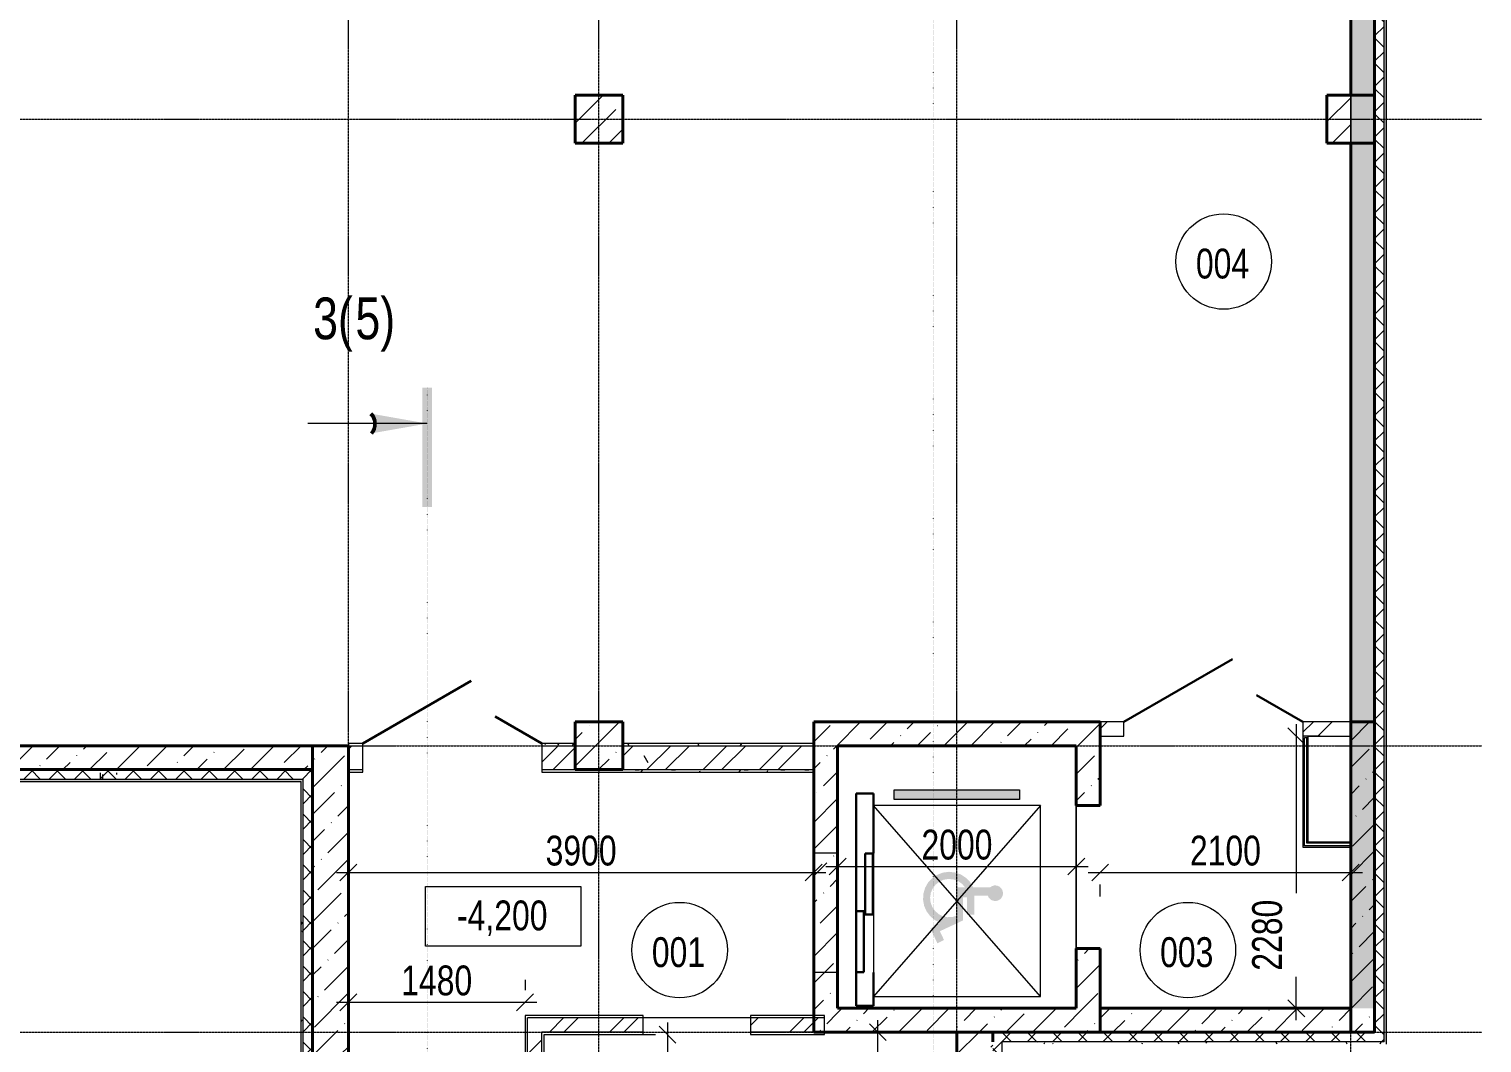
# Model space of a CAD drawing. Header units: millimetres. Extents: x -4800 to 3395395, y -34112 to 4253698.
# Drawn here: x 7823 to 20000, y -2490 to 6005 of the extents above; entities that cross this region are included whole.
import ezdxf

# ---------------------------------------------------------------- set-up
doc = ezdxf.new("R2010")
doc.units = ezdxf.units.MM
for name, pattern in [('ADSK_Линия разреза', [20, 0, -10, 0, -10]), ('ADSK_Линия сетки', [25, 20, -2.5, 0, -2.5]), ('ADSK_Невидимые', [5, 3, -2])]:
    doc.linetypes.add(name, pattern=pattern)
for name, color, linetype, lineweight in [('Аннотация', 7, 'Continuous', 20), ('Двери', 7, 'Continuous', 18), ('Марки помещений', 7, 'Continuous', 20), ('Несущие колонны', 7, 'Continuous', 18), ('Обобщенные модели', 7, 'ADSK_Невидимые', 18), ('Оборудование', 7, 'Continuous', 18), ('Оси', 7, 'Continuous', 9), ('Отметки', 7, 'Continuous', 9), ('Перекрытие', 7, 'Continuous', 18), ('Размеры', 7, 'Continuous', 9), ('Разрезы', 7, 'Continuous', 9), ('Стены несущие', 7, 'Continuous', 40), ('Стены отделка', 7, 'Continuous', 40), ('Стены перегородки', 7, 'Continuous', 40), ('Стены штриховка', 7, 'Continuous', 40), ('Узлы', 7, 'Continuous', 18)]:
    doc.layers.add(name, color=color, linetype=linetype, lineweight=lineweight)
doc.styles.add('Century Gothic', font='GOTHIC.TTF', dxfattribs={"width": 0.8, "height": 350})
doc.styles.add('Century Gothic_1', font='GOTHIC.TTF', dxfattribs={"width": 0.8, "height": 250})
doc.dimstyles.new('SK_Основной_2_5', dxfattribs={"dimscale": 304.8, "dimtxt": 261.042067, "dimasz": 0.463911, "dimexe": 0.328084, "dimexo": 0.984252, "dimgap": 0.164042, "dimtad": 1, "dimdec": 3, "dimrnd": 0.001, "dimdsep": 46, "dimtxsty": 'Century Gothic_1', "dimblk1": 'OBLIQUE', "dimblk2": 'OBLIQUE', "dimsah": 1, "dimcen": 0.09, "dimdle": 0.328084, "dimazin": 2, "dimtfac": 1, "dimtdec": 4, "dimtix": 1, "dimtmove": 0, "dimatfit": 3, "dimfxl": 1, "dimtvp": 1, "dimtolj": 1, "dimtzin": 0, "dimlwd": 20, "dimlwe": 20, "dimarcsym": 2})
doc.dimstyles.new('SK_Основной_2_5_1', dxfattribs={"dimscale": 304.8, "dimtxt": 261.042067, "dimasz": 0.463911, "dimexe": 0.328084, "dimexo": 0.984252, "dimgap": 0.164042, "dimtad": 1, "dimdec": 3, "dimrnd": 0.001, "dimdsep": 46, "dimtxsty": 'Century Gothic_1', "dimblk1": 'OBLIQUE', "dimblk2": 'OBLIQUE', "dimsah": 1, "dimcen": 0.09, "dimdle": 0.328084, "dimazin": 2, "dimtfac": 1, "dimtdec": 4, "dimtix": 1, "dimtmove": 1, "dimatfit": 3, "dimfxl": 1, "dimtvp": 1, "dimtolj": 1, "dimtzin": 0, "dimlwd": 20, "dimlwe": 20, "dimarcsym": 2})
pattern_1 = [(45, (0, 0), (84.19025, 308.6967), [396.875, -79.375, 3.353, -76.022])]
pattern_2 = [(45, (0, 0), (-251.447, 251.447), []), (45, (0, 381), (-251.447, 251.447), [])]
pattern_3 = [(45, (0, 0), (-235.732, 235.732), []), (45, (157.15, 0), (-235.732, 235.732), [])]
pattern_4 = [(45, (0, 0), (-224.5064, 224.5064), []), (45, (224.5, 0), (-224.5064, 224.5064), [396.875, -79.375, 3.353, -76.022])]
pattern_5 = [(45, (0, 0), (-106.066, 106.066), []), (135, (0, 0), (-106.066, -106.066), [])]
pattern_6 = [(0, (0, 0), (406.4, 101.6), [33.528, -271.272, 33.528, -271.272, -1625.6]), (0, (0, 0), (406.4, 101.6), [-609.6, 33.528, -576.072, 33.528, -271.272, -711.2]), (0, (0, 0), (406.4, 101.6), [-1524, 33.528, -169.672, 33.528, -474.472]), (120, (152.4, 50.8), (-291.18818, 301.15272), [33.528, -271.272, 33.528, -271.272, -1625.6]), (120, (152.4, 50.8), (-291.18818, 301.15272), [-609.6, 33.528, -576.072, 33.528, -271.272, -711.2]), (120, (152.4, 50.8), (-291.18818, 301.15272), [-1524, 33.528, -169.672, 33.528, -474.472]), (240, (203.2, 254), (-115.21182, -402.75272), [33.528, -271.272, 33.528, -271.272, -1625.6]), (240, (203.2, 254), (-115.21182, -402.75272), [-609.6, 33.528, -576.072, 33.528, -271.272, -711.2]), (240, (203.2, 254), (-115.21182, -402.75272), [-1524, 33.528, -169.672, 33.528, -474.472])]

# ---------------------------------------------------------------- blocks, each defined once
blk = doc.blocks.new('АС_Лифт_ГОСТ 5746-2003 - Общ_пром_1400х1600 800кг проём 1000-1125828-ПД_КР_О_ПЭ_-01 Подвал')
at = {"layer": 'Оборудование'}
h = blk.add_hatch(color=256, dxfattribs=at)
h.paths.add_polyline_path([(355, -164), (328, -108), (254, -143), (163, 52), (-31, 52), (-31, 83), (114, 83), (114, 145), (-43, 145), (-43, 259), (-28, 266), (-16, 277), (-6, 291), (-1, 307), (1, 323), (-2, 340), (-9, 355), (-19, 368), (-32, 378), (-48, 384), (-64, 386), (-81, 384), (-96, 378), (-109, 368), (-120, 356), (-127, 340), (-130, 324), (-129, 308), (-123, 292), (-114, 278), (-114, 136), (-158, 110), (-194, 75), (-222, 32), (-238, -16), (-244, -67), (-237, -118), (-219, -165), (-191, -207), (-154, -242), (-109, -267), (-60, -281), (-10, -284), (41, -275), (87, -255), (128, -224), (161, -185), (184, -140), (231, -222)], flags=0)
h.paths.add_polyline_path([(137, -79), (128, -118), (110, -154), (83, -184), (50, -207), (12, -221), (-28, -225), (-68, -219), (-105, -203), (-137, -178), (-161, -147), (-178, -110), (-184, -70), (-180, -30), (-167, 8), (-144, 42), (-114, 68), (-114, 0), (124, 0), (135, -39), (136, -73)], flags=0)
at = {"layer": 'Узлы'}
blk.add_hatch(color=256, dxfattribs=at).paths.add_polyline_path([(-850, 525), (-930, 525), (-930, -525), (-850, -525), (-850, -73)], flags=0)
at = {"layer": 'Обобщенные модели', "linetype": 'Continuous', "lineweight": 30}
for p, q in [((-900, -700), (-900, -845)), ((-400, -700), (-900, -700)), ((-397, -705), (-397, -770)), ((115, -705), (-397, -705)), ((115, -770), (115, -705)), ((600, -700), (880, -700)), ((880, -700), (880, -845)), ((880, -845), (-900, -845)), ((-397, -770), (115, -770)), ((597, -780), (85, -780)), ((85, -780), (85, -845)), ((85, -845), (597, -845)), ((597, -845), (597, -780))]:
    blk.add_line(p, q, dxfattribs=at)
at = {"layer": 'Обобщенные модели'}
blk.add_line((-400, -705), (-400, -770), dxfattribs=at)
at = {"layer": 'Оборудование', "lineweight": 9}
for p, q in [((900, 1000), (-1300, 1000)), ((-1300, 1000), (-1300, -1000)), ((900, -1000), (900, 1000)), ((-1300, -1000), (900, -1000)), ((-400, -1000), (-400, -1200)), ((600, -1000), (600, -1200))]:
    blk.add_line(p, q, dxfattribs=at)
at = {"layer": 'Оборудование'}
for p, q in [((800, 700), (-800, 700)), ((-800, 700), (-800, -700)), ((800, 700), (-800, -700)), ((-800, 700), (800, -700)), ((800, 700), (-800, 700)), ((-800, 700), (-800, -700)), ((800, -700), (800, 700)), ((800, -700), (800, 700)), ((-800, -700), (800, -700))]:
    blk.add_line(p, q, dxfattribs=at)
at = {"layer": 'Узлы'}
for p, q in [((-930, 525), (-850, 525)), ((-930, -525), (-930, 525)), ((-850, 525), (-850, -525)), ((-850, -525), (-930, -525))]:
    blk.add_line(p, q, dxfattribs=at)
blk = doc.blocks.new('SK_Дверь_2 - ДСВв_П-861179-ПД_КР_О_ПЭ_-01 Подвал')
at = {"layer": 'Двери', "lineweight": 30}
for p, q in [((-750, 60), (159, 585)), ((750, 60), (360, 285))]:
    blk.add_line(p, q, dxfattribs=at)
blk = doc.blocks.new('ADSK_КолоннаЖБ_Прямоугольная - 400x400 мм-1096394-ПД_КР_О_ПЭ_-01 Подвал')
at = {"layer": 'Несущие колонны', "lineweight": 40}
for p, q in [((-200, 200), (200, 200)), ((-200, -200), (-200, 200)), ((200, 200), (200, -200)), ((200, -200), (-200, -200))]:
    blk.add_line(p, q, dxfattribs=at)
blk = doc.blocks.new('ADSK_КолоннаЖБ_Прямоугольная - 400x400 мм-1096395-ПД_КР_О_ПЭ_-01 Подвал')
at = {"layer": 'Несущие колонны', "lineweight": 40}
for p, q in [((-200, 200), (200, 200)), ((-200, -200), (-200, 200)), ((200, 200), (200, -200)), ((200, -200), (-200, -200))]:
    blk.add_line(p, q, dxfattribs=at)
blk = doc.blocks.new('SK_Дверь_2 - ДСВв_П-861244-ПД_КР_О_ПЭ_-01 Подвал')
at = {"layer": 'Двери', "lineweight": 30}
for p, q in [((-750, 120), (159, 645)), ((750, 120), (360, 345))]:
    blk.add_line(p, q, dxfattribs=at)
blk = doc.blocks.new('FP_8-ПД_КР_О_ПЭ_01 Этаж')
at = {"layer": 'Двери'}
blk.add_line((-172, -110), (-172, -122), dxfattribs=at)
blk = doc.blocks.new('FP_9-ПД_КР_О_ПЭ_01 Этаж')
at = {"layer": 'Двери'}
blk.add_line((-31, -122), (-31, -110), dxfattribs=at)
blk = doc.blocks.new('FP_10-ПД_КР_О_ПЭ_01 Этаж')
at = {"layer": 'Двери'}
blk.add_line((-54, -66), (-54, -110), dxfattribs=at)
blk = doc.blocks.new('FP_11-ПД_КР_О_ПЭ_01 Этаж')
at = {"layer": 'Двери'}
blk.add_line((-31, -110), (-31, -66), dxfattribs=at)
blk = doc.blocks.new('Schueco_FWS_ADS-75-BL-SimplySmart_out_Family-02 - FWS SI_Чёрный-930758-ПД_КР_О_ПЭ_01 Этаж')
at = {"layer": 'Двери'}
for name in ['FP_8-ПД_КР_О_ПЭ_01 Этаж', 'FP_10-ПД_КР_О_ПЭ_01 Этаж', 'FP_11-ПД_КР_О_ПЭ_01 Этаж', 'FP_9-ПД_КР_О_ПЭ_01 Этаж']:
    blk.add_blockref(name, (30702, 0), dxfattribs=at)
blk = doc.blocks.new('Разрез - Номер вида и Номер листа спереди_3_5 мм-64073-ПД_КР_О_ПЭ_-01 Подвал')
at = {"layer": 'Разрезы'}
blk.add_hatch(color=256, dxfattribs=at).paths.add_polyline_path([(10, 0.4), (10, -0.4), (0, -0.4), (0, 0.4)], flags=0)
h = blk.add_hatch(color=256, dxfattribs=at)
edge = h.paths.add_edge_path(flags=0)
edge.add_line((2.17, -4.71), (3, 0))
edge.add_line((3, 0), (3.82, -4.67))
edge.add_arc((3.02, -5.62), 1.24, 49.4419, 133.142)
at = {"layer": 'Разрезы', "lineweight": 20}
blk.add_line((3, 0), (3, -10), dxfattribs=at)
at = {"layer": 'Разрезы', "lineweight": 50}
blk.add_arc((3.02, -5.62), 1.24, 49.4419, 133.142, dxfattribs=at)
blk = doc.blocks.new('Высотные отметки - Рамка-5093-ПД_КР_О_ПЭ_-01 Подвал')
at = {"layer": 'Аннотация'}
for p, q in [((-6.5, 0), (-6.5, 5)), ((-6.5, 5), (6.5, 5)), ((6.5, 5), (6.5, 0)), ((6.5, 0), (-6.5, 0))]:
    blk.add_line(p, q, dxfattribs=at)
blk = doc.blocks.new('_Oblique')
at = {"color": 0, "linetype": 'ByBlock', "lineweight": -2}
blk.add_line((-0.5, -0.5), (0.5, 0.5), dxfattribs=at)
blk = doc.blocks.new('DIMBLOCK12-ПД_КР_О_ПЭ_-01 Подвал')
at = {"layer": 'Defpoints', "color": 0, "transparency": 16777216}
for p in [(18344, 80), (18444, 80), (18344, -2200)]:
    blk.add_point(p, dxfattribs=at)
at = {"layer": 'Размеры', "color": 0, "lineweight": 20, "transparency": 16777216}
for p, q in [((18444, 180), (18444, -1235)), ((18644, 80), (18544, 80)), ((18444, -2300), (18444, -1935)), ((18644, -2200), (18544, -2200))]:
    blk.add_line(p, q, dxfattribs=at)
at = {"layer": 'Размеры', "color": 0, "lineweight": 20, "transparency": 16777216, "xscale": 141.4, "yscale": 141.4, "zscale": 141.4}
for p, rotation in [((18444, 80), 90), ((18444, -2200), 270)]:
    blk.add_blockref('_Oblique', p, dxfattribs=dict(at, rotation=rotation))
at = {"layer": 'Размеры', "color": 0, "lineweight": 20, "transparency": 16777216, "insert": (18074, -1885), "char_height": 250, "attachment_point": 1, "rotation": 90, "line_spacing_factor": 0.984502, "style": 'Century Gothic_1'}
blk.add_mtext('\\A1;2280', dxfattribs=at)
blk = doc.blocks.new('DIMBLOCK13-ПД_КР_О_ПЭ_-01 Подвал')
at = {"layer": 'Defpoints', "color": 0, "transparency": 16777216}
for p in [(14600, -912), (16600, -912), (16600, -1012)]:
    blk.add_point(p, dxfattribs=at)
at = {"layer": 'Размеры', "color": 0, "lineweight": 20, "transparency": 16777216}
for p, q in [((14500, -1012), (16700, -1012)), ((14600, -1212), (14600, -1112)), ((16600, -1212), (16600, -1112))]:
    blk.add_line(p, q, dxfattribs=at)
at = {"layer": 'Размеры', "color": 0, "lineweight": 20, "transparency": 16777216, "xscale": 141.4, "yscale": 141.4, "zscale": 141.4, "rotation": 180}
blk.add_blockref('_Oblique', (14600, -1012), dxfattribs=at)
at = {"layer": 'Размеры', "color": 0, "lineweight": 20, "transparency": 16777216, "xscale": 141.4, "yscale": 141.4, "zscale": 141.4}
blk.add_blockref('_Oblique', (16600, -1012), dxfattribs=at)
at = {"layer": 'Размеры', "color": 0, "lineweight": 20, "transparency": 16777216, "insert": (15600, -830), "char_height": 250, "attachment_point": 5, "style": 'Century Gothic_1'}
blk.add_mtext('\\A1;2000', dxfattribs=at)
blk = doc.blocks.new('DIMBLOCK14-ПД_КР_О_ПЭ_-01 Подвал')
at = {"layer": 'Defpoints', "color": 0, "transparency": 16777216}
for p in [(14400, -962), (14400, -1062), (10500, -2400)]:
    blk.add_point(p, dxfattribs=at)
at = {"layer": 'Размеры', "color": 0, "lineweight": 20, "transparency": 16777216}
for p, q in [((10500, -2100), (10500, -962)), ((10400, -1062), (14500, -1062)), ((14400, -1262), (14400, -1162))]:
    blk.add_line(p, q, dxfattribs=at)
at = {"layer": 'Размеры', "color": 0, "lineweight": 20, "transparency": 16777216, "xscale": 141.4, "yscale": 141.4, "zscale": 141.4, "rotation": 180}
blk.add_blockref('_Oblique', (10500, -1062), dxfattribs=at)
at = {"layer": 'Размеры', "color": 0, "lineweight": 20, "transparency": 16777216, "xscale": 141.4, "yscale": 141.4, "zscale": 141.4}
blk.add_blockref('_Oblique', (14400, -1062), dxfattribs=at)
at = {"layer": 'Размеры', "color": 0, "lineweight": 20, "transparency": 16777216, "insert": (12450, -880), "char_height": 250, "attachment_point": 5, "style": 'Century Gothic_1'}
blk.add_mtext('\\A1;3900', dxfattribs=at)
blk = doc.blocks.new('DIMBLOCK15-ПД_КР_О_ПЭ_-01 Подвал')
at = {"layer": 'Defpoints', "color": 0, "transparency": 16777216}
for p in [(11980, -2149), (11980, -2260), (10500, -2400)]:
    blk.add_point(p, dxfattribs=at)
at = {"layer": 'Размеры', "color": 0, "lineweight": 20, "transparency": 16777216}
for p, q in [((10500, -2100), (10500, -2049)), ((11980, -1960), (11980, -2049)), ((10400, -2149), (12080, -2149))]:
    blk.add_line(p, q, dxfattribs=at)
at = {"layer": 'Размеры', "color": 0, "lineweight": 20, "transparency": 16777216, "xscale": 141.4, "yscale": 141.4, "zscale": 141.4, "rotation": 180}
blk.add_blockref('_Oblique', (10500, -2149), dxfattribs=at)
at = {"layer": 'Размеры', "color": 0, "lineweight": 20, "transparency": 16777216, "xscale": 141.4, "yscale": 141.4, "zscale": 141.4}
blk.add_blockref('_Oblique', (11980, -2149), dxfattribs=at)
at = {"layer": 'Размеры', "color": 0, "lineweight": 20, "transparency": 16777216, "insert": (11240, -1968), "char_height": 250, "attachment_point": 5, "style": 'Century Gothic_1'}
blk.add_mtext('\\A1;1480', dxfattribs=at)
blk = doc.blocks.new('DIMBLOCK17-ПД_КР_О_ПЭ_-01 Подвал')
at = {"layer": 'Defpoints', "color": 0, "transparency": 16777216}
for p in [(14837, -2400), (14937, -2400), (14837, -7500)]:
    blk.add_point(p, dxfattribs=at)
at = {"layer": 'Размеры', "color": 0, "lineweight": 20, "transparency": 16777216}
for p, q in [((14937, -7600), (14937, -2300)), ((15137, -2400), (15037, -2400)), ((15137, -7500), (15037, -7500))]:
    blk.add_line(p, q, dxfattribs=at)
at = {"layer": 'Размеры', "color": 0, "lineweight": 20, "transparency": 16777216, "xscale": 141.4, "yscale": 141.4, "zscale": 141.4}
for p, rotation in [((14937, -2400), 90), ((14937, -7500), 270)]:
    blk.add_blockref('_Oblique', p, dxfattribs=dict(at, rotation=rotation))
at = {"layer": 'Размеры', "color": 0, "lineweight": 20, "transparency": 16777216, "insert": (14756, -4950), "char_height": 250, "attachment_point": 5, "rotation": 90, "style": 'Century Gothic_1'}
blk.add_mtext('\\A1;5100', dxfattribs=at)
blk = doc.blocks.new('SK_Марка_Помещение_ОдноЗначение - Номер-247393-ПД_КР_О_ПЭ_-01 Подвал')
at = {"layer": 'Марки помещений'}
blk.add_circle((0, 0), 4, dxfattribs=at)
blk = doc.blocks.new('DIMBLOCK23-ПД_КР_О_ПЭ_-01 Подвал')
at = {"layer": 'Defpoints', "color": 0, "transparency": 16777216}
for p in [(16800, -962), (18900, -962), (18900, -1062)]:
    blk.add_point(p, dxfattribs=at)
at = {"layer": 'Размеры', "color": 0, "lineweight": 20, "transparency": 16777216}
for p, q in [((16700, -1062), (19000, -1062)), ((16800, -1262), (16800, -1162)), ((18900, -1262), (18900, -1162))]:
    blk.add_line(p, q, dxfattribs=at)
at = {"layer": 'Размеры', "color": 0, "lineweight": 20, "transparency": 16777216, "xscale": 141.4, "yscale": 141.4, "zscale": 141.4, "rotation": 180}
blk.add_blockref('_Oblique', (16800, -1062), dxfattribs=at)
at = {"layer": 'Размеры', "color": 0, "lineweight": 20, "transparency": 16777216, "xscale": 141.4, "yscale": 141.4, "zscale": 141.4}
blk.add_blockref('_Oblique', (18900, -1062), dxfattribs=at)
at = {"layer": 'Размеры', "color": 0, "lineweight": 20, "transparency": 16777216, "insert": (17850, -880), "char_height": 250, "attachment_point": 5, "style": 'Century Gothic_1'}
blk.add_mtext('\\A1;2100', dxfattribs=at)
blk = doc.blocks.new('DIMBLOCK26-ПД_КР_О_ПЭ_-01 Подвал')
at = {"layer": 'Defpoints', "color": 0, "transparency": 16777216}
for p in [(13274, -2420), (13174, -5750), (13274, -5750)]:
    blk.add_point(p, dxfattribs=at)
at = {"layer": 'Размеры', "color": 0, "lineweight": 20, "transparency": 16777216}
for p, q in [((12974, -2420), (13074, -2420)), ((13174, -2320), (13174, -5850)), ((12974, -5750), (13074, -5750))]:
    blk.add_line(p, q, dxfattribs=at)
at = {"layer": 'Размеры', "color": 0, "lineweight": 20, "transparency": 16777216, "xscale": 141.4, "yscale": 141.4, "zscale": 141.4}
for p, rotation in [((13174, -2420), 90), ((13174, -5750), 270)]:
    blk.add_blockref('_Oblique', p, dxfattribs=dict(at, rotation=rotation))
at = {"layer": 'Размеры', "color": 0, "lineweight": 20, "transparency": 16777216, "insert": (12993, -4085), "char_height": 250, "attachment_point": 5, "rotation": 90, "style": 'Century Gothic_1'}
blk.add_mtext('\\A1;3330', dxfattribs=at)

msp = doc.modelspace()

# ---------------------------------------------------------------- hatches: boundary and pattern name
at = {"layer": 'Несущие колонны', "lineweight": 9}
h = msp.add_hatch(dxfattribs=at)
h.set_pattern_fill('FP_4', color=256, style=0, pattern_type=2)
h.set_pattern_definition(pattern_4)
h.paths.add_polyline_path([(12800, 5050), (12800, 5450), (12400, 5450), (12400, 5050)], flags=0)
h = msp.add_hatch(dxfattribs=at)
h.set_pattern_fill('FP_4', color=256, style=0, pattern_type=2)
h.set_pattern_definition(pattern_4)
h.paths.add_polyline_path([(18900, 5050), (18900, 5450), (18700, 5450), (18700, 5050)], flags=0)
h = msp.add_hatch(dxfattribs=at)
h.set_pattern_fill('FP_4', color=256, style=0, pattern_type=2)
h.set_pattern_definition(pattern_4)
h.paths.add_polyline_path([(12400, -200), (12800, -200), (12800, 200), (12400, 200), (12400, 0)], flags=0)
at = {"layer": 'Стены штриховка', "lineweight": 9}
h = msp.add_hatch(dxfattribs=at)
h.set_pattern_fill('FP_5', color=256, style=0, pattern_type=2)
h.set_pattern_definition(pattern_5)
h.paths.add_polyline_path([(19180, -2400), (19180, 21200), (19100, 21200), (19100, -2400)], flags=0)
h = msp.add_hatch(dxfattribs=at)
h.set_pattern_fill('FP_6', color=256, style=0, pattern_type=2)
h.set_pattern_definition(pattern_6)
h.paths.add_polyline_path([(19180, -2480), (19200, -2480), (19200, 21280), (19180, 21280), (19180, -2400)], flags=0)
h = msp.add_hatch(dxfattribs=at)
h.set_pattern_fill('FP_1', color=256, style=0, pattern_type=2)
h.set_pattern_definition(pattern_1)
h.paths.add_polyline_path([(18900, -2200), (19100, -2200), (19100, 21000), (18900, 21000), (18900, -1283.4793)], flags=0)
h = msp.add_hatch(dxfattribs=at)
h.set_pattern_fill('FP_1', color=256, style=0, pattern_type=2)
h.set_pattern_definition(pattern_1)
h.paths.add_polyline_path([(14400, 0), (16600, 0), (16600, 200), (14400, 200), (14400, 190.7499)], flags=0)
h = msp.add_hatch(dxfattribs=at)
h.set_pattern_fill('FP_1', color=256, style=0, pattern_type=2)
h.set_pattern_definition(pattern_1)
h.paths.add_polyline_path([(16800, -2200), (16800, -1700), (16600, -1700), (16600, -2200), (16700, -2200)], flags=0)
h.paths.add_polyline_path([(16800, -500), (16800, 200), (16600, 200), (16600, -500), (16700, -500)], flags=0)
h = msp.add_hatch(dxfattribs=at)
h.set_pattern_fill('FP_3', color=256, style=0, pattern_type=2)
h.set_pattern_definition(pattern_3)
h.paths.add_polyline_path([(16800, 80), (17000, 80), (17000, 200), (16800, 200), (16800, 190.7499)], flags=0)
h.paths.add_polyline_path([(18900, 80), (18900, 200), (18500, 200), (18500, 80)], flags=0)
h = msp.add_hatch(dxfattribs=at)
h.set_pattern_fill('FP_1', color=256, style=0, pattern_type=2)
h.set_pattern_definition(pattern_1)
h.paths.add_polyline_path([(18900, -2400), (19100, -2400), (19100, 200), (18900, 200), (18900, -1283.4793)], flags=0)
h = msp.add_hatch(dxfattribs=at)
h.set_pattern_fill('FP_6', color=256, style=0, pattern_type=2)
h.set_pattern_definition(pattern_6)
h.paths.add_polyline_path([(14090.3483, 0), (14400, 0), (14400, 20), (12800, 20), (12800, 0)], flags=0)
h.paths.add_polyline_path([(12400, 0), (12400, 20), (12120, 20), (12120, 0)], flags=0)
h.paths.add_polyline_path([(10500, 0), (10620, 0), (10620, 20), (10500, 20)], flags=0)
at = {"layer": 'Стены штриховка', "lineweight": 18}
for points in [[(18500, -850), (18512.5, -850), (18512.5, 67.5), (18542.5, 67.5), (18542.5, 80), (18500, 80)], [(18900, -850), (18900, -837.5), (18512.5, -837.5), (18512.5, -850), (18542.5, -850)]]:
    msp.add_hatch(color=256, dxfattribs=at).paths.add_polyline_path(points, flags=0)
at = {"layer": 'Стены штриховка', "lineweight": 9}
h = msp.add_hatch(dxfattribs=at)
h.set_pattern_fill('FP_1', color=256, style=0, pattern_type=2)
h.set_pattern_definition(pattern_1)
h.paths.add_polyline_path([(10200, -200), (10200, 0), (0, 0), (0, -200), (8342.7612, -200)], flags=0)
h = msp.add_hatch(dxfattribs=at)
h.set_pattern_fill('FP_1', color=256, style=0, pattern_type=2)
h.set_pattern_definition(pattern_1)
h.paths.add_polyline_path([(10500, -2400), (10500, 0), (10200, 0), (10200, -2400)], flags=0)
h = msp.add_hatch(dxfattribs=at)
h.set_pattern_fill('FP_7', color=256, style=0, pattern_type=2)
h.set_pattern_definition([(0, (0, 0), (1625.6, 406.4), [67.056, -1152.144, 67.056, -1152.144, -6502.4]), (0, (0, 0), (1625.6, 406.4), [-2438.4, 67.056, -2371.344, 67.056, -1152.144, -2844.8]), (0, (0, 0), (1625.6, 406.4), [-6096, 67.056, -745.744, 67.056, -1964.944]), (120, (609.6, 203.2), (-1164.753, 1204.611), [67.056, -1152.144, 67.056, -1152.144, -6502.4]), (120, (609.6, 203.2), (-1164.753, 1204.611), [-2438.4, 67.056, -2371.344, 67.056, -1152.144, -2844.8]), (120, (609.6, 203.2), (-1164.753, 1204.611), [-6096, 67.056, -745.744, 67.056, -1964.944]), (240, (812.8, 1016), (-460.847, -1611.011), [67.056, -1152.144, 67.056, -1152.144, -6502.4]), (240, (812.8, 1016), (-460.847, -1611.011), [-2438.4, 67.056, -2371.344, 67.056, -1152.144, -2844.8]), (240, (812.8, 1016), (-460.847, -1611.011), [-6096, 67.056, -745.744, 67.056, -1964.944])])
h.paths.add_polyline_path([(14400, -200), (14400, 0), (12800, 0), (12800, -200), (14090.3483, -200)], flags=0)
h.paths.add_polyline_path([(12120, -200), (12400, -200), (12400, 0), (12120, 0)], flags=0)
h.paths.add_polyline_path([(10500, -200), (10620, -200), (10620, 0), (10500, 0)], flags=0)
h = msp.add_hatch(dxfattribs=at)
h.set_pattern_fill('FP_3', color=256, style=0, pattern_type=2)
h.set_pattern_definition(pattern_3)
h.paths.add_polyline_path([(14400, -200), (14400, 0), (12800, 0), (12800, -200), (14090.3483, -200)], flags=0)
h.paths.add_polyline_path([(12120, -200), (12400, -200), (12400, 0), (12120, 0)], flags=0)
h.paths.add_polyline_path([(10500, -200), (10620, -200), (10620, 0), (10500, 0)], flags=0)
h = msp.add_hatch(dxfattribs=at)
h.set_pattern_fill('FP_1', color=256, style=0, pattern_type=2)
h.set_pattern_definition(pattern_1)
h.paths.add_polyline_path([(14600, -2400), (14600, 0), (14400, 0), (14400, -2400)], flags=0)
h = msp.add_hatch(dxfattribs=at)
h.set_pattern_fill('FP_5', color=256, style=0, pattern_type=2)
h.set_pattern_definition(pattern_5)
h.paths.add_polyline_path([(10120, -280), (10200, -280), (10200, -200), (-200, -200), (-200, -280), (8342.7612, -280)], flags=0)
h = msp.add_hatch(dxfattribs=at)
h.set_pattern_fill('FP_6', color=256, style=0, pattern_type=2)
h.set_pattern_definition(pattern_6)
h.paths.add_polyline_path([(14400, -220), (14400, -200), (12120, -200), (12120, -220), (14090.3483, -220)], flags=0)
h.paths.add_polyline_path([(10500, -220), (10620, -220), (10620, -200), (10500, -200)], flags=0)
h = msp.add_hatch(dxfattribs=at)
h.set_pattern_fill('FP_6', color=256, style=0, pattern_type=2)
h.set_pattern_definition(pattern_6)
h.paths.add_polyline_path([(10100, -300), (10120, -300), (10120, -280), (-280, -280), (-280, -300), (8342.7612, -300)], flags=0)
h = msp.add_hatch(dxfattribs=at)
h.set_pattern_fill('FP_6', color=256, style=0, pattern_type=2)
h.set_pattern_definition(pattern_6)
h.paths.add_polyline_path([(10100, -7880), (10120, -7880), (10120, -300), (10100, -300), (10100, -7800)], flags=0)
h = msp.add_hatch(dxfattribs=at)
h.set_pattern_fill('FP_5', color=256, style=0, pattern_type=2)
h.set_pattern_definition(pattern_5)
h.paths.add_polyline_path([(10120, -7800), (10200, -7800), (10200, -280), (10120, -280), (10120, -5706.1667)], flags=0)
h = msp.add_hatch(dxfattribs=at)
h.set_pattern_fill('FP_2', color=256, style=0, pattern_type=2)
h.set_pattern_definition(pattern_2)
h.paths.add_polyline_path([(14490, -2400), (14490, -2280), (13870, -2280), (13870, -2400), (14090.3483, -2400)], flags=0)
h.paths.add_polyline_path([(12970, -2400), (12970, -2280), (12000, -2280), (12000, -2400), (12120, -2400)], flags=0)
h = msp.add_hatch(dxfattribs=at)
h.set_pattern_fill('FP_1', color=256, style=0, pattern_type=2)
h.set_pattern_definition(pattern_1)
h.paths.add_polyline_path([(14600, -2400), (16800, -2400), (16800, -2200), (14600, -2200)], flags=0)
h = msp.add_hatch(dxfattribs=at)
h.set_pattern_fill('FP_1', color=256, style=0, pattern_type=2)
h.set_pattern_definition(pattern_1)
h.paths.add_polyline_path([(19100, -2400), (19100, -2200), (16800, -2200), (16800, -2400), (16964.1418, -2400)], flags=0)
h = msp.add_hatch(dxfattribs=at)
h.set_pattern_fill('FP_1', color=256, style=0, pattern_type=2)
h.set_pattern_definition(pattern_1)
h.paths.add_polyline_path([(10500, -7500), (10500, -2400), (10200, -2400), (10200, -7500)], flags=0)
h = msp.add_hatch(dxfattribs=at)
h.set_pattern_fill('FP_2', color=256, style=0, pattern_type=2)
h.set_pattern_definition(pattern_2)
h.paths.add_polyline_path([(12000, -5750), (12120, -5750), (12120, -2400), (12000, -2400), (12000, -5706.1667)], flags=0)
h = msp.add_hatch(dxfattribs=at)
h.set_pattern_fill('FP_1', color=256, style=0, pattern_type=2)
h.set_pattern_definition(pattern_1)
h.paths.add_polyline_path([(15900, -7500), (15900, -2400), (15600, -2400), (15600, -7500)], flags=0)
h = msp.add_hatch(dxfattribs=at)
h.set_pattern_fill('FP_5', color=256, style=0, pattern_type=2)
h.set_pattern_definition(pattern_5)
h.paths.add_polyline_path([(19180, -2480), (19180, -2400), (15900, -2400), (15900, -2480), (16964.1418, -2480)], flags=0)
h = msp.add_hatch(dxfattribs=at)
h.set_pattern_fill('FP_5', color=256, style=0, pattern_type=2)
h.set_pattern_definition(pattern_5)
h.paths.add_polyline_path([(15980, -7880), (15980, -2480), (15900, -2480), (15900, -7880)], flags=0)
h = msp.add_hatch(dxfattribs=at)
h.set_pattern_fill('FP_6', color=256, style=0, pattern_type=2)
h.set_pattern_definition(pattern_6)
h.paths.add_polyline_path([(19200, -2500), (19200, -2480), (15980, -2480), (15980, -2500), (16964.1418, -2500)], flags=0)

# ---------------------------------------------------------------- linework, layer by layer
at = {"layer": 'Несущие колонны', "lineweight": 40}
for p, q in [((12800, 5450), (12400, 5450)), ((12400, 5450), (12400, 5050)), ((12800, 5050), (12800, 5450)), ((18900, 5450), (18700, 5450)), ((18700, 5450), (18700, 5050)), ((12400, 5050), (12800, 5050)), ((18700, 5050), (18900, 5050)), ((12800, 200), (12400, 200)), ((12400, 200), (12400, 20)), ((12800, 20), (12800, 200))]:
    msp.add_line(p, q, dxfattribs=at)
at = {"layer": 'Несущие колонны'}
for p, q in [((18900, 5050), (18900, 5450)), ((12400, 20), (12400, 0)), ((12800, 0), (12800, 20)), ((12400, 0), (12400, -200)), ((12800, -200), (12800, 0)), ((12400, -200), (12800, -200))]:
    msp.add_line(p, q, dxfattribs=at)
at = {"layer": 'Оси', "linetype": 'ADSK_Линия сетки'}
for p, q in [((10500, -10000), (10500, 23000)), ((12600, -10000), (12600, 23000)), ((15600, -10000), (15600, 23000)), ((18900, -10000), (18900, 23000)), ((-4000, 5250), (20000, 5250)), ((-4000, 0), (20000, 0)), ((-4000, -2400), (20000, -2400))]:
    msp.add_line(p, q, dxfattribs=at)
at = {"layer": 'Перекрытие'}
for p, q in [((16600, -500), (16600, -1700)), ((13870, -2280), (12970, -2280))]:
    msp.add_line(p, q, dxfattribs=at)
at = {"layer": 'Разрезы', "linetype": 'ADSK_Линия разреза'}
for p, q in [((15400, 23004.5573), (15400, -11028.0871)), ((11160.7045, 2999.6347), (11160.7045, -11028.0871))]:
    msp.add_line(p, q, dxfattribs=at)
at = {"layer": 'Стены несущие'}
for p, q in [((19100, -2400), (19100, 21200)), ((18900, 10300), (18900, 5450)), ((18900, 5050), (18900, -2400)), ((16800, 200), (14400, 200)), ((14400, 200), (14400, -2400)), ((16800, -500), (16800, 200)), ((19100, 200), (18900, 200)), ((10500, 0), (6500, 0)), ((10200, -7800), (10200, 0)), ((10500, -7500), (10500, 0)), ((14600, 0), (16600, 0)), ((14600, -2200), (14600, 0)), ((16600, 0), (16600, -500)), ((-200, -200), (10200, -200)), ((16600, -500), (16800, -500)), ((16600, -1700), (16600, -2200)), ((16800, -1700), (16600, -1700)), ((16800, -2400), (16800, -1700)), ((16600, -2200), (14600, -2200)), ((18900, -2200), (16800, -2200)), ((14400, -2400), (19100, -2400)), ((15600, -2400), (15600, -7500)), ((15900, -2400), (15900, -2480))]:
    msp.add_line(p, q, dxfattribs=at)
at = {"layer": 'Стены отделка', "color": 8, "lineweight": 18, "true_color": 0x808080}
for p, q in [((19200, -2500), (19200, 21300)), ((18500, 80), (18500, -850)), ((18542.5, 80), (18500, 80)), ((-300, -300), (10100, -300)), ((10100, -300), (10100, -7900)), ((18500, -850), (18900, -850))]:
    msp.add_line(p, q, dxfattribs=at)
at = {"layer": 'Стены отделка', "color": 8, "lineweight": 9, "true_color": 0x808080}
for p, q in [((10620, 20), (10500, 20)), ((10500, 20), (10500, 0)), ((10620, 0), (10620, 20)), ((12400, 20), (12120, 20)), ((12120, 20), (12120, 0)), ((14400, 20), (12800, 20)), ((10500, -220), (10620, -220)), ((10620, -220), (10620, -200)), ((12120, -200), (12120, -220)), ((12120, -220), (14400, -220)), ((11980, -2260), (11980, -3700.6096)), ((12970, -2260), (11980, -2260)), ((12970, -2280), (12970, -2260)), ((14490, -2260), (13870, -2260)), ((13870, -2260), (13870, -2280)), ((14490, -2280), (14490, -2260)), ((12140, -5750), (12140, -2420)), ((12140, -2420), (12970, -2420)), ((12970, -2420), (12970, -2400)), ((13870, -2400), (13870, -2420)), ((13870, -2420), (14490, -2420)), ((14490, -2420), (14490, -2400))]:
    msp.add_line(p, q, dxfattribs=at)
at = {"layer": 'Стены отделка', "lineweight": 18}
for p, q in [((18542.5, -807.5), (18542.5, 80)), ((10500, 0), (10620, 0)), ((10620, -200), (10620, 0)), ((12120, 0), (12120, -200)), ((12120, 0), (12400, 0)), ((12800, 0), (14400, 0)), ((10500, -200), (10620, -200)), ((12120, -200), (12400, -200)), ((12800, -200), (14400, -200)), ((18900, -807.5), (18542.5, -807.5)), ((12000, -5750), (12000, -2280)), ((12970, -2280), (12000, -2280)), ((12970, -2400), (12970, -2280)), ((13870, -2280), (13870, -2400)), ((14490, -2280), (13870, -2280)), ((14490, -2400), (14490, -2280)), ((12120, -5750), (12120, -2400)), ((12970, -2400), (12120, -2400)), ((14400, -2400), (13870, -2400)), ((19100, -2400), (15900, -2400)), ((19100, -2400), (19100, -2400))]:
    msp.add_line(p, q, dxfattribs=at)
at = {"layer": 'Стены перегородки', "lineweight": 18}
for p, q in [((17000, 200), (16800, 200)), ((17000, 80), (17000, 200)), ((18900, 200), (18500, 200)), ((18500, 200), (18500, 80)), ((16800, 80), (17000, 80)), ((18542.5, 80), (18900, 80))]:
    msp.add_line(p, q, dxfattribs=at)
at = {"layer": 'Стены штриховка', "lineweight": 18}
for p, q in [((19180, -2480), (19180, 21280)), ((18900, 5450), (18900, 5050)), ((12400, -200), (12400, 20)), ((12800, 20), (12800, -200)), ((18512.5, -837.5), (18512.5, 67.5)), ((18542.5, 67.5), (18512.5, 67.5)), ((18532.5, -817.5), (18532.5, 67.5)), ((12800, -200), (12400, -200)), ((-280, -280), (10120, -280)), ((10120, -7880), (10120, -280)), ((18900, -837.5), (18512.5, -837.5)), ((18900, -817.5), (18532.5, -817.5)), ((15980, -7880), (15980, -2480)), ((19180, -2480), (15980, -2480))]:
    msp.add_line(p, q, dxfattribs=at)

# ---------------------------------------------------------------- block references
at = {"layer": 'Двери'}
for name, p in [('SK_Дверь_2 - ДСВв_П-861179-ПД_КР_О_ПЭ_-01 Подвал', (17750, 140)), ('SK_Дверь_2 - ДСВв_П-861244-ПД_КР_О_ПЭ_-01 Подвал', (11370, -100))]:
    msp.add_blockref(name, p, dxfattribs=at)
at = {"layer": 'Двери', "rotation": 180}
msp.add_blockref('Schueco_FWS_ADS-75-BL-SimplySmart_out_Family-02 - FWS SI_Чёрный-930758-ПД_КР_О_ПЭ_01 Этаж', (39089.6044, -350), dxfattribs=at)
at = {"layer": 'Марки помещений', "xscale": 99.99999999999993, "yscale": 99.99999999999993, "zscale": 99.99999999999993}
for p in [(17835.6337, 4057.1946), (13275.6697, -1712.0902), (17535.4864, -1712.0902)]:
    msp.add_blockref('SK_Марка_Помещение_ОдноЗначение - Номер-247393-ПД_КР_О_ПЭ_-01 Подвал', p, dxfattribs=at)
at = {"layer": 'Несущие колонны', "lineweight": 40}
for name, p in [('ADSK_КолоннаЖБ_Прямоугольная - 400x400 мм-1096394-ПД_КР_О_ПЭ_-01 Подвал', (12600, 5250)), ('ADSK_КолоннаЖБ_Прямоугольная - 400x400 мм-1096394-ПД_КР_О_ПЭ_-01 Подвал', (18900, 5250)), ('ADSK_КолоннаЖБ_Прямоугольная - 400x400 мм-1096395-ПД_КР_О_ПЭ_-01 Подвал', (12600, 0))]:
    msp.add_blockref(name, p, dxfattribs=at)
at = {"layer": 'Оборудование', "rotation": 269.9999999999989}
msp.add_blockref('АС_Лифт_ГОСТ 5746-2003 - Общ_пром_1400х1600 800кг проём 1000-1125828-ПД_КР_О_ПЭ_-01 Подвал', (15600, -1300), dxfattribs=at)
at = {"layer": 'Отметки', "lineweight": 20, "xscale": 99.99999999999993, "yscale": 99.99999999999993, "zscale": 99.99999999999993}
msp.add_blockref('Высотные отметки - Рамка-5093-ПД_КР_О_ПЭ_-01 Подвал', (11796.5153, -1679.3787), dxfattribs=at)
at = {"layer": 'Разрезы', "lineweight": 50, "xscale": 99.99999999999993, "yscale": 99.99999999999993, "zscale": 99.99999999999993, "rotation": 269.9999999999996}
msp.add_blockref('Разрез - Номер вида и Номер листа спереди_3_5 мм-64073-ПД_КР_О_ПЭ_-01 Подвал', (11160.7045, 2999.6347), dxfattribs=at)

# ---------------------------------------------------------------- texts
at = {"layer": 'Марки помещений', "lineweight": 9, "char_height": 250, "width": 557.9745, "attachment_point": 1, "style": 'Century Gothic_1'}
for s, insert in [('004', (17602.8341, 4165.1246)), ('001', (13042.8701, -1604.1603)), ('003', (17302.6869, -1604.1603))]:
    msp.add_mtext(s, dxfattribs=dict(at, insert=insert))
at = {"layer": 'Отметки', "lineweight": 20, "insert": (11410.1969, -1296.5082), "char_height": 250, "width": 927.164169, "attachment_point": 1, "line_spacing_factor": 0.984502, "style": 'Century Gothic_1'}
msp.add_mtext('-4,200', dxfattribs=at)
at = {"layer": 'Разрезы', "char_height": 350, "attachment_point": 1, "style": 'Century Gothic'}
for s, insert, width in [('3(', (10204.0232, 3755.9952), 429.7045), ('5)', (10558.5648, 3755.9952), 442.5315)]:
    msp.add_mtext(s, dxfattribs=dict(at, insert=insert, width=width))

# ---------------------------------------------------------------- dimensions: what is measured, and where the dimension line sits
at = {"layer": 'Размеры', "lineweight": 20}
dim = msp.add_linear_dim(base=(18444.3087, 80), p1=(18344.3238, -2200), p2=(18344.3238, 80), angle=90, dimstyle='SK_Основной_2_5_1', override={"dimpost": '<>', "dimfxl": 2280}, dxfattribs=at)
dim.commit()
dim.dimension.update_dxf_attribs({"geometry": 'DIMBLOCK12-ПД_КР_О_ПЭ_-01 Подвал', "text_midpoint": (18240.5354, -1584.7052), "dimtype": 160, "text_rotation": 90})
for base, p1, p2, override, picture, middle in [((14400, -1061.5404), (10500, -2400), (14400, -961.5555), {"dimpost": '<>', "dimfxl": 4156.816402}, 'DIMBLOCK14-ПД_КР_О_ПЭ_-01 Подвал', (12450, -880.2522)), ((16600, -1011.5404), (14600, -911.5555), (16600, -911.5555), {"dimpost": '<>', "dimfxl": 2000}, 'DIMBLOCK13-ПД_КР_О_ПЭ_-01 Подвал', (15600, -830.2522)), ((18900, -1061.5404), (16800, -961.5555), (18900, -961.5555), {"dimpost": '<>', "dimfxl": 2100}, 'DIMBLOCK23-ПД_КР_О_ПЭ_-01 Подвал', (17850, -880.2522)), ((11980, -2149.4326), (10500, -2400), (11980, -2260), {"dimpost": '<>', "dimfxl": 1486.606875}, 'DIMBLOCK15-ПД_КР_О_ПЭ_-01 Подвал', (11240, -1968.1443))]:
    dim = msp.add_linear_dim(base=base, p1=p1, p2=p2, dimstyle='SK_Основной_2_5', override=override, dxfattribs=at)
    dim.commit()
    dim.dimension.update_dxf_attribs({"geometry": picture, "text_midpoint": middle})
for base, p1, p2, override, picture, middle in [((14937.3998, -2400), (14837.4149, -7500), (14837.4149, -2400), {"dimpost": '<>', "dimfxl": 5100}, 'DIMBLOCK17-ПД_КР_О_ПЭ_-01 Подвал', (14756.1116, -4950)), ((13174.2413, -5750), (13274.2262, -2420), (13274.2262, -5750), {"dimpost": '<>', "dimfxl": 3330}, 'DIMBLOCK26-ПД_КР_О_ПЭ_-01 Подвал', (12992.953, -4085))]:
    dim = msp.add_linear_dim(base=base, p1=p1, p2=p2, angle=90, dimstyle='SK_Основной_2_5', override=override, dxfattribs=at)
    dim.commit()
    dim.dimension.update_dxf_attribs({"geometry": picture, "text_midpoint": middle})

doc.saveas('drawing.dxf')
